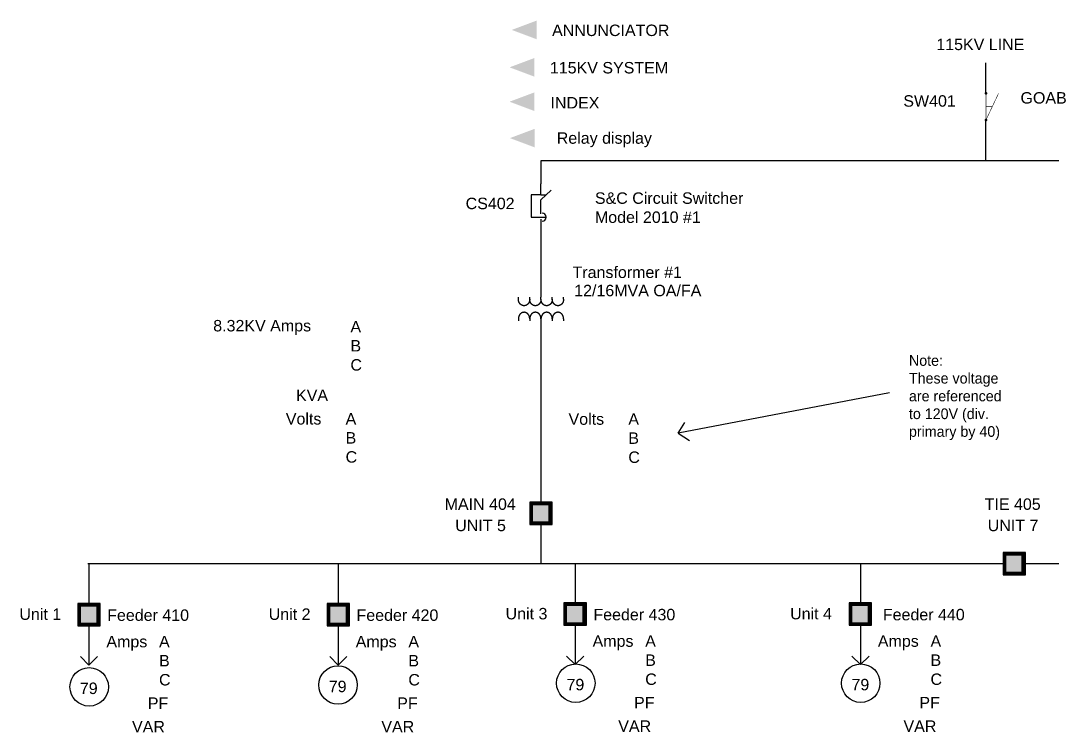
# Model space of a CAD drawing. Extents: x -11.4 to 26.7, y 6.3 to 19.7.
# Drawn here: x -11.37 to 7.99, y 6.33 to 19.69 of the extents above; entities that cross this region are included whole.
import ezdxf
from ezdxf.enums import TextEntityAlignment as Align

# ---------------------------------------------------------------- set-up
doc = ezdxf.new("R2010")
doc.units = 0
doc.layers.get('0').update_dxf_attribs({"color": 6, "linetype": 'CONTINUOUS'})
for name, color, linetype in [('DISPLAY', 7, 'CONTINUOUS'), ('STATE_1', 3, 'CONTINUOUS'), ('STATE_2', 1, 'CONTINUOUS')]:
    doc.layers.add(name, color=color, linetype=linetype)
doc.styles.add('ARIAL', font='txt')

# ---------------------------------------------------------------- blocks, each defined once
blk = doc.blocks.new('2_STATE_BRKR_SYMBOL_ST1-GR')
at = {"color": 6}
blk.add_lwpolyline([(6.047, 4.105), (6.467, 4.105), (6.467, 4.525), (6.047, 4.525)], close=True, dxfattribs=at)
at = {"layer": 'STATE_1', "color": 3, "linetype": 'CONTINUOUS'}
blk.add_line((6.408, 4.105), (6.408, 4.525), dxfattribs=at)
at = {"layer": 'STATE_1', "color": 3, "linetype": 'CONTINUOUS', "const_width": 0.0588}
for points in [[(6.047, 4.496), (6.467, 4.496)], [(6.077, 4.525), (6.077, 4.105)], [(6.438, 4.525), (6.438, 4.105)], [(6.047, 4.134), (6.467, 4.134)]]:
    blk.add_lwpolyline(points, dxfattribs=at)
at = {"layer": 'STATE_2', "color": 1}
blk.add_solid([(6.047, 4.105), (6.047, 4.525), (6.467, 4.105), (6.467, 4.525)], dxfattribs=at)
at = {"color": 6, "linetype": 'CONTINUOUS', "flags": 9}
blk.add_attdef('LINKAGE', (5.991, 3.959), '', height=0.084, dxfattribs=at)
blk = doc.blocks.new('ARROW_HEAD_DISPLAY_REF0')
at = {"color": 5}
blk.add_solid([(0.125, -0.09375), (-0.125, 0), (0.125, 0.09375)], dxfattribs=at)
at = {"flags": 9}
blk.add_attdef('DISPLAY', (-0.25, -0.25), '', height=0.075, dxfattribs=at)
blk = doc.blocks.new('CIRCUIT_SWITCHER_ST1-GREE0')
at = {"color": 6}
for p, q in [((0.186, 0.416), (0.186, 0.625)), ((0, 0.416), (0, 0)), ((0.186, 0.416), (0, 0.416)), ((0.186, 0.324), (0.377, 0.508)), ((0.186, 0.416), (0.282, 0.416)), ((0.186, 0.06), (0.186, 0.324)), ((0, 0), (0.284, 0))]:
    blk.add_line(p, q, dxfattribs=at)
blk.add_arc((0.206, 0), 0.0778, 270, 90, dxfattribs=at)
at = {"layer": 'STATE_1', "color": 3}
for p, q in [((0.186, 0.416), (0.186, 0.625)), ((0, 0.416), (0, 0)), ((0.186, 0.416), (0, 0.416)), ((0.186, 0.324), (0.377, 0.508)), ((0.186, 0.416), (0.282, 0.416)), ((0.186, 0.06), (0.186, 0.324)), ((0, 0), (0.284, 0))]:
    blk.add_line(p, q, dxfattribs=at)
blk.add_arc((0.206, 0), 0.0778, 270, 90, dxfattribs=at)
at = {"layer": 'STATE_2', "color": 1}
for p, q in [((0.186, 0.416), (0.186, 0.625)), ((0, 0.416), (0, 0)), ((0.186, 0.416), (0, 0.416)), ((0.186, 0.324), (0.377, 0.508)), ((0.186, 0.416), (0.282, 0.416)), ((0.186, 0.06), (0.186, 0.324)), ((0, 0), (0.284, 0))]:
    blk.add_line(p, q, dxfattribs=at)
blk.add_arc((0.206, 0), 0.0778, 270, 90, dxfattribs=at)
at = {"linetype": 'CONTINUOUS', "style": 'ARIAL', "flags": 9}
blk.add_attdef('LINKAGE', (-0.063, -0.37), '', height=0.1, dxfattribs=at)
blk = doc.blocks.new('SWITCH-1_ST1-GREEN_ST2-RE0')
at = {"const_width": 0.01}
for points in [[(0, 0), (0.5, 0.236)], [(0.5, 0), (0, 0)], [(0.294, 0), (0.205, 0)], [(0.25, 0.123), (0.25, 0)]]:
    blk.add_lwpolyline(points, dxfattribs=at)
at = {"const_width": 0.025}
for points in [[(-0.013, 0, 1), (0.013, 0, 1)], [(0.487, 0, 1), (0.512, 0, 1)]]:
    blk.add_lwpolyline(points, format="xyb", close=True, dxfattribs=at)
at = {"layer": 'STATE_1', "const_width": 0.01}
for points in [[(0, 0), (0.5, 0.236)], [(0.294, 0), (0.205, 0)], [(0.25, 0.123), (0.25, 0)]]:
    blk.add_lwpolyline(points, dxfattribs=at)
at = {"layer": 'STATE_1', "const_width": 0.025}
for points in [[(-0.013, 0, 1), (0.013, 0, 1)], [(0.487, 0, 1), (0.512, 0, 1)]]:
    blk.add_lwpolyline(points, format="xyb", close=True, dxfattribs=at)
at = {"layer": 'STATE_2', "const_width": 0.025}
for points in [[(-0.013, 0, 1), (0.013, 0, 1)], [(0.487, 0, 1), (0.512, 0, 1)]]:
    blk.add_lwpolyline(points, format="xyb", close=True, dxfattribs=at)
at = {"layer": 'STATE_2', "const_width": 0.01}
blk.add_lwpolyline([(0.5, 0), (0, 0)], dxfattribs=at)
at = {"linetype": 'CONTINUOUS', "style": 'ARIAL', "flags": 9}
blk.add_attdef('LINKAGE', (-0.063, -0.37), '', height=0.1, dxfattribs=at)
blk = doc.blocks.new('*U15')
at = {"layer": 'DISPLAY'}
for s, p in [('Note:', (5.301, 13.209)), ('These voltage', (5.301, 12.876)), ('are referenced', (5.301, 12.542)), ('to 120V (div.', (5.301, 12.209)), ('primary by 40)', (5.301, 11.876))]:
    blk.add_text(s, height=0.2, dxfattribs=at).set_placement(p)
blk = doc.blocks.new('ARROW_HEAD_DISPLAY_REF')
at = {"color": 5}
blk.add_solid([(0.125, -0.09375), (-0.125, 0), (0.125, 0.09375)], dxfattribs=at)
at = {"flags": 9}
blk.add_attdef('DISPLAY', (-0.25, -0.25), '', height=0.075, dxfattribs=at)

msp = doc.modelspace()

# ---------------------------------------------------------------- linework, layer by layer
at = {"color": 2}
for points in [[(-1.815, 14.458, 0), (-1.815, 14.455, 0), (-1.816, 14.452, 0), (-1.816, 14.449, 0), (-1.816, 14.446, 0), (-1.816, 14.443, 0), (-1.817, 14.44, 0), (-1.817, 14.437, 0), (-1.817, 14.434, 0), (-1.818, 14.432, 0), (-1.819, 14.429, 0), (-1.819, 14.426, 0), (-1.82, 14.423, 0), (-1.821, 14.42, 0), (-1.822, 14.417, 0), (-1.822, 14.415, 0), (-1.823, 14.412, 0), (-1.824, 14.409, 0), (-1.826, 14.406, 0), (-1.827, 14.404, 0), (-1.828, 14.401, 0), (-1.829, 14.398, 0), (-1.83, 14.396, 0), (-1.832, 14.393, 0), (-1.833, 14.391, 0), (-1.835, 14.388, 0), (-1.836, 14.386, 0), (-1.838, 14.384, 0), (-1.839, 14.381, 0), (-1.841, 14.379, 0), (-1.843, 14.377, 0), (-1.845, 14.375, 0), (-1.846, 14.373, 0), (-1.848, 14.371, 0), (-1.85, 14.369, 0), (-1.852, 14.367, 0), (-1.854, 14.365, 0), (-1.856, 14.363, 0), (-1.858, 14.361, 0), (-1.86, 14.359, 0), (-1.862, 14.358, 0), (-1.865, 14.356, 0), (-1.867, 14.354, 0), (-1.869, 14.353, 0), (-1.871, 14.351, 0), (-1.874, 14.35, 0), (-1.876, 14.349, 0), (-1.878, 14.348, 0), (-1.881, 14.346, 0), (-1.883, 14.345, 0), (-1.886, 14.344, 0), (-1.888, 14.343, 0), (-1.891, 14.342, 0), (-1.893, 14.342, 0), (-1.896, 14.341, 0), (-1.898, 14.34, 0), (-1.901, 14.34, 0), (-1.903, 14.339, 0), (-1.906, 14.339, 0), (-1.908, 14.338, 0), (-1.911, 14.338, 0), (-1.913, 14.338, 0), (-1.916, 14.337, 0), (-1.919, 14.337, 0), (-1.921, 14.337, 0), (-1.924, 14.337, 0), (-1.926, 14.337, 0), (-1.929, 14.338, 0), (-1.932, 14.338, 0), (-1.934, 14.338, 0), (-1.937, 14.339, 0), (-1.939, 14.339, 0), (-1.942, 14.34, 0), (-1.944, 14.34, 0), (-1.947, 14.341, 0), (-1.949, 14.342, 0), (-1.952, 14.342, 0), (-1.954, 14.343, 0), (-1.957, 14.344, 0), (-1.959, 14.345, 0), (-1.962, 14.346, 0), (-1.964, 14.348, 0), (-1.967, 14.349, 0), (-1.969, 14.35, 0), (-1.971, 14.351, 0), (-1.973, 14.353, 0), (-1.976, 14.354, 0), (-1.978, 14.356, 0), (-1.98, 14.358, 0), (-1.982, 14.359, 0), (-1.984, 14.361, 0), (-1.986, 14.363, 0), (-1.988, 14.365, 0), (-1.99, 14.367, 0), (-1.992, 14.369, 0), (-1.994, 14.371, 0), (-1.996, 14.373, 0), (-1.998, 14.375, 0), (-2, 14.377, 0), (-2.001, 14.379, 0), (-2.003, 14.381, 0), (-2.005, 14.384, 0), (-2.006, 14.386, 0), (-2.008, 14.388, 0), (-2.009, 14.391, 0), (-2.011, 14.393, 0), (-2.012, 14.396, 0), (-2.013, 14.398, 0), (-2.015, 14.401, 0), (-2.016, 14.404, 0), (-2.017, 14.406, 0), (-2.018, 14.409, 0), (-2.019, 14.412, 0), (-2.02, 14.415, 0), (-2.021, 14.417, 0), (-2.022, 14.42, 0), (-2.023, 14.423, 0), (-2.023, 14.426, 0), (-2.024, 14.429, 0), (-2.025, 14.432, 0), (-2.025, 14.434, 0), (-2.026, 14.437, 0), (-2.026, 14.44, 0), (-2.026, 14.443, 0), (-2.027, 14.446, 0), (-2.027, 14.449, 0), (-2.027, 14.452, 0), (-2.027, 14.455, 0), (-2.027, 14.458, 0)], [(-1.604, 14.458, 0), (-1.604, 14.455, 0), (-1.604, 14.452, 0), (-1.604, 14.449, 0), (-1.604, 14.446, 0), (-1.604, 14.443, 0), (-1.605, 14.44, 0), (-1.605, 14.437, 0), (-1.606, 14.434, 0), (-1.606, 14.432, 0), (-1.607, 14.429, 0), (-1.607, 14.426, 0), (-1.608, 14.423, 0), (-1.609, 14.42, 0), (-1.61, 14.417, 0), (-1.611, 14.415, 0), (-1.612, 14.412, 0), (-1.613, 14.409, 0), (-1.614, 14.406, 0), (-1.615, 14.404, 0), (-1.616, 14.401, 0), (-1.617, 14.398, 0), (-1.619, 14.396, 0), (-1.62, 14.393, 0), (-1.621, 14.391, 0), (-1.623, 14.388, 0), (-1.624, 14.386, 0), (-1.626, 14.384, 0), (-1.628, 14.381, 0), (-1.629, 14.379, 0), (-1.631, 14.377, 0), (-1.633, 14.375, 0), (-1.635, 14.373, 0), (-1.637, 14.371, 0), (-1.638, 14.369, 0), (-1.64, 14.367, 0), (-1.642, 14.365, 0), (-1.644, 14.363, 0), (-1.646, 14.361, 0), (-1.649, 14.359, 0), (-1.651, 14.358, 0), (-1.653, 14.356, 0), (-1.655, 14.354, 0), (-1.657, 14.353, 0), (-1.66, 14.351, 0), (-1.662, 14.35, 0), (-1.664, 14.349, 0), (-1.667, 14.348, 0), (-1.669, 14.346, 0), (-1.671, 14.345, 0), (-1.674, 14.344, 0), (-1.676, 14.343, 0), (-1.679, 14.342, 0), (-1.681, 14.342, 0), (-1.684, 14.341, 0), (-1.686, 14.34, 0), (-1.689, 14.34, 0), (-1.691, 14.339, 0), (-1.694, 14.339, 0), (-1.697, 14.338, 0), (-1.699, 14.338, 0), (-1.702, 14.338, 0), (-1.704, 14.337, 0), (-1.707, 14.337, 0), (-1.71, 14.337, 0), (-1.712, 14.337, 0), (-1.715, 14.337, 0), (-1.717, 14.338, 0), (-1.72, 14.338, 0), (-1.722, 14.338, 0), (-1.725, 14.339, 0), (-1.728, 14.339, 0), (-1.73, 14.34, 0), (-1.733, 14.34, 0), (-1.735, 14.341, 0), (-1.738, 14.342, 0), (-1.74, 14.342, 0), (-1.743, 14.343, 0), (-1.745, 14.344, 0), (-1.748, 14.345, 0), (-1.75, 14.346, 0), (-1.752, 14.348, 0), (-1.755, 14.349, 0), (-1.757, 14.35, 0), (-1.759, 14.351, 0), (-1.762, 14.353, 0), (-1.764, 14.354, 0), (-1.766, 14.356, 0), (-1.768, 14.358, 0), (-1.77, 14.359, 0), (-1.773, 14.361, 0), (-1.775, 14.363, 0), (-1.777, 14.365, 0), (-1.779, 14.367, 0), (-1.781, 14.369, 0), (-1.783, 14.371, 0), (-1.784, 14.373, 0), (-1.786, 14.375, 0), (-1.788, 14.377, 0), (-1.79, 14.379, 0), (-1.791, 14.381, 0), (-1.793, 14.384, 0), (-1.795, 14.386, 0), (-1.796, 14.388, 0), (-1.798, 14.391, 0), (-1.799, 14.393, 0), (-1.8, 14.396, 0), (-1.802, 14.398, 0), (-1.803, 14.401, 0), (-1.804, 14.404, 0), (-1.805, 14.406, 0), (-1.806, 14.409, 0), (-1.807, 14.412, 0), (-1.808, 14.415, 0), (-1.809, 14.417, 0), (-1.81, 14.42, 0), (-1.811, 14.423, 0), (-1.812, 14.426, 0), (-1.812, 14.429, 0), (-1.813, 14.432, 0), (-1.813, 14.434, 0), (-1.814, 14.437, 0), (-1.814, 14.44, 0), (-1.815, 14.443, 0), (-1.815, 14.446, 0), (-1.815, 14.449, 0), (-1.815, 14.452, 0), (-1.815, 14.455, 0), (-1.815, 14.458, 0)], [(-1.392, 14.458, 0), (-1.392, 14.455, 0), (-1.392, 14.452, 0), (-1.392, 14.449, 0), (-1.392, 14.446, 0), (-1.393, 14.443, 0), (-1.393, 14.44, 0), (-1.393, 14.437, 0), (-1.394, 14.434, 0), (-1.394, 14.432, 0), (-1.395, 14.429, 0), (-1.396, 14.426, 0), (-1.396, 14.423, 0), (-1.397, 14.42, 0), (-1.398, 14.417, 0), (-1.399, 14.415, 0), (-1.4, 14.412, 0), (-1.401, 14.409, 0), (-1.402, 14.406, 0), (-1.403, 14.404, 0), (-1.404, 14.401, 0), (-1.406, 14.398, 0), (-1.407, 14.396, 0), (-1.408, 14.393, 0), (-1.41, 14.391, 0), (-1.411, 14.388, 0), (-1.413, 14.386, 0), (-1.414, 14.384, 0), (-1.416, 14.381, 0), (-1.418, 14.379, 0), (-1.419, 14.377, 0), (-1.421, 14.375, 0), (-1.423, 14.373, 0), (-1.425, 14.371, 0), (-1.427, 14.369, 0), (-1.429, 14.367, 0), (-1.431, 14.365, 0), (-1.433, 14.363, 0), (-1.435, 14.361, 0), (-1.437, 14.359, 0), (-1.439, 14.358, 0), (-1.441, 14.356, 0), (-1.443, 14.354, 0), (-1.446, 14.353, 0), (-1.448, 14.351, 0), (-1.45, 14.35, 0), (-1.453, 14.349, 0), (-1.455, 14.348, 0), (-1.457, 14.346, 0), (-1.46, 14.345, 0), (-1.462, 14.344, 0), (-1.465, 14.343, 0), (-1.467, 14.342, 0), (-1.47, 14.342, 0), (-1.472, 14.341, 0), (-1.475, 14.34, 0), (-1.477, 14.34, 0), (-1.48, 14.339, 0), (-1.482, 14.339, 0), (-1.485, 14.338, 0), (-1.487, 14.338, 0), (-1.49, 14.338, 0), (-1.493, 14.337, 0), (-1.495, 14.337, 0), (-1.498, 14.337, 0), (-1.5, 14.337, 0), (-1.503, 14.337, 0), (-1.506, 14.338, 0), (-1.508, 14.338, 0), (-1.511, 14.338, 0), (-1.513, 14.339, 0), (-1.516, 14.339, 0), (-1.518, 14.34, 0), (-1.521, 14.34, 0), (-1.523, 14.341, 0), (-1.526, 14.342, 0), (-1.529, 14.342, 0), (-1.531, 14.343, 0), (-1.533, 14.344, 0), (-1.536, 14.345, 0), (-1.538, 14.346, 0), (-1.541, 14.348, 0), (-1.543, 14.349, 0), (-1.545, 14.35, 0), (-1.548, 14.351, 0), (-1.55, 14.353, 0), (-1.552, 14.354, 0), (-1.554, 14.356, 0), (-1.557, 14.358, 0), (-1.559, 14.359, 0), (-1.561, 14.361, 0), (-1.563, 14.363, 0), (-1.565, 14.365, 0), (-1.567, 14.367, 0), (-1.569, 14.369, 0), (-1.571, 14.371, 0), (-1.573, 14.373, 0), (-1.574, 14.375, 0), (-1.576, 14.377, 0), (-1.578, 14.379, 0), (-1.58, 14.381, 0), (-1.581, 14.384, 0), (-1.583, 14.386, 0), (-1.584, 14.388, 0), (-1.586, 14.391, 0), (-1.587, 14.393, 0), (-1.589, 14.396, 0), (-1.59, 14.398, 0), (-1.591, 14.401, 0), (-1.592, 14.404, 0), (-1.593, 14.406, 0), (-1.595, 14.409, 0), (-1.596, 14.412, 0), (-1.597, 14.415, 0), (-1.597, 14.417, 0), (-1.598, 14.42, 0), (-1.599, 14.423, 0), (-1.6, 14.426, 0), (-1.6, 14.429, 0), (-1.601, 14.432, 0), (-1.602, 14.434, 0), (-1.602, 14.437, 0), (-1.602, 14.44, 0), (-1.603, 14.443, 0), (-1.603, 14.446, 0), (-1.603, 14.449, 0), (-1.604, 14.452, 0), (-1.604, 14.455, 0), (-1.604, 14.458, 0)], [(-1.18, 14.458, 0), (-1.18, 14.455, 0), (-1.18, 14.452, 0), (-1.18, 14.449, 0), (-1.181, 14.446, 0), (-1.181, 14.443, 0), (-1.181, 14.44, 0), (-1.182, 14.437, 0), (-1.182, 14.434, 0), (-1.183, 14.432, 0), (-1.183, 14.429, 0), (-1.184, 14.426, 0), (-1.185, 14.423, 0), (-1.186, 14.42, 0), (-1.186, 14.417, 0), (-1.187, 14.415, 0), (-1.188, 14.412, 0), (-1.189, 14.409, 0), (-1.19, 14.406, 0), (-1.191, 14.404, 0), (-1.193, 14.401, 0), (-1.194, 14.398, 0), (-1.195, 14.396, 0), (-1.197, 14.393, 0), (-1.198, 14.391, 0), (-1.199, 14.388, 0), (-1.201, 14.386, 0), (-1.203, 14.384, 0), (-1.204, 14.381, 0), (-1.206, 14.379, 0), (-1.208, 14.377, 0), (-1.209, 14.375, 0), (-1.211, 14.373, 0), (-1.213, 14.371, 0), (-1.215, 14.369, 0), (-1.217, 14.367, 0), (-1.219, 14.365, 0), (-1.221, 14.363, 0), (-1.223, 14.361, 0), (-1.225, 14.359, 0), (-1.227, 14.358, 0), (-1.229, 14.356, 0), (-1.232, 14.354, 0), (-1.234, 14.353, 0), (-1.236, 14.351, 0), (-1.238, 14.35, 0), (-1.241, 14.349, 0), (-1.243, 14.348, 0), (-1.246, 14.346, 0), (-1.248, 14.345, 0), (-1.25, 14.344, 0), (-1.253, 14.343, 0), (-1.255, 14.342, 0), (-1.258, 14.342, 0), (-1.26, 14.341, 0), (-1.263, 14.34, 0), (-1.265, 14.34, 0), (-1.268, 14.339, 0), (-1.271, 14.339, 0), (-1.273, 14.338, 0), (-1.276, 14.338, 0), (-1.278, 14.338, 0), (-1.281, 14.337, 0), (-1.283, 14.337, 0), (-1.286, 14.337, 0), (-1.289, 14.337, 0), (-1.291, 14.337, 0), (-1.294, 14.338, 0), (-1.296, 14.338, 0), (-1.299, 14.338, 0), (-1.302, 14.339, 0), (-1.304, 14.339, 0), (-1.307, 14.34, 0), (-1.309, 14.34, 0), (-1.312, 14.341, 0), (-1.314, 14.342, 0), (-1.317, 14.342, 0), (-1.319, 14.343, 0), (-1.322, 14.344, 0), (-1.324, 14.345, 0), (-1.327, 14.346, 0), (-1.329, 14.348, 0), (-1.331, 14.349, 0), (-1.334, 14.35, 0), (-1.336, 14.351, 0), (-1.338, 14.353, 0), (-1.34, 14.354, 0), (-1.343, 14.356, 0), (-1.345, 14.358, 0), (-1.347, 14.359, 0), (-1.349, 14.361, 0), (-1.351, 14.363, 0), (-1.353, 14.365, 0), (-1.355, 14.367, 0), (-1.357, 14.369, 0), (-1.359, 14.371, 0), (-1.361, 14.373, 0), (-1.363, 14.375, 0), (-1.364, 14.377, 0), (-1.366, 14.379, 0), (-1.368, 14.381, 0), (-1.369, 14.384, 0), (-1.371, 14.386, 0), (-1.373, 14.388, 0), (-1.374, 14.391, 0), (-1.375, 14.393, 0), (-1.377, 14.396, 0), (-1.378, 14.398, 0), (-1.379, 14.401, 0), (-1.381, 14.404, 0), (-1.382, 14.406, 0), (-1.383, 14.409, 0), (-1.384, 14.412, 0), (-1.385, 14.415, 0), (-1.386, 14.417, 0), (-1.387, 14.42, 0), (-1.387, 14.423, 0), (-1.388, 14.426, 0), (-1.389, 14.429, 0), (-1.389, 14.432, 0), (-1.39, 14.434, 0), (-1.39, 14.437, 0), (-1.391, 14.44, 0), (-1.391, 14.443, 0), (-1.391, 14.446, 0), (-1.392, 14.449, 0), (-1.392, 14.452, 0), (-1.392, 14.455, 0), (-1.392, 14.458, 0)], [(-1.815, 14.093, 0), (-1.815, 14.096, 0), (-1.816, 14.099, 0), (-1.816, 14.102, 0), (-1.816, 14.105, 0), (-1.816, 14.108, 0), (-1.817, 14.111, 0), (-1.817, 14.114, 0), (-1.817, 14.117, 0), (-1.818, 14.12, 0), (-1.819, 14.122, 0), (-1.819, 14.125, 0), (-1.82, 14.128, 0), (-1.821, 14.131, 0), (-1.822, 14.134, 0), (-1.822, 14.137, 0), (-1.823, 14.139, 0), (-1.824, 14.142, 0), (-1.826, 14.145, 0), (-1.827, 14.147, 0), (-1.828, 14.15, 0), (-1.829, 14.153, 0), (-1.83, 14.155, 0), (-1.832, 14.158, 0), (-1.833, 14.16, 0), (-1.835, 14.163, 0), (-1.836, 14.165, 0), (-1.838, 14.167, 0), (-1.839, 14.17, 0), (-1.841, 14.172, 0), (-1.843, 14.174, 0), (-1.845, 14.176, 0), (-1.846, 14.178, 0), (-1.848, 14.181, 0), (-1.85, 14.183, 0), (-1.852, 14.185, 0), (-1.854, 14.186, 0), (-1.856, 14.188, 0), (-1.858, 14.19, 0), (-1.86, 14.192, 0), (-1.862, 14.193, 0), (-1.865, 14.195, 0), (-1.867, 14.197, 0), (-1.869, 14.198, 0), (-1.871, 14.2, 0), (-1.874, 14.201, 0), (-1.876, 14.202, 0), (-1.878, 14.203, 0), (-1.881, 14.205, 0), (-1.883, 14.206, 0), (-1.886, 14.207, 0), (-1.888, 14.208, 0), (-1.891, 14.209, 0), (-1.893, 14.209, 0), (-1.896, 14.21, 0), (-1.898, 14.211, 0), (-1.901, 14.212, 0), (-1.903, 14.212, 0), (-1.906, 14.213, 0), (-1.908, 14.213, 0), (-1.911, 14.213, 0), (-1.913, 14.214, 0), (-1.916, 14.214, 0), (-1.919, 14.214, 0), (-1.921, 14.214, 0), (-1.924, 14.214, 0), (-1.926, 14.214, 0), (-1.929, 14.214, 0), (-1.932, 14.213, 0), (-1.934, 14.213, 0), (-1.937, 14.213, 0), (-1.939, 14.212, 0), (-1.942, 14.212, 0), (-1.944, 14.211, 0), (-1.947, 14.21, 0), (-1.949, 14.209, 0), (-1.952, 14.209, 0), (-1.954, 14.208, 0), (-1.957, 14.207, 0), (-1.959, 14.206, 0), (-1.962, 14.205, 0), (-1.964, 14.203, 0), (-1.967, 14.202, 0), (-1.969, 14.201, 0), (-1.971, 14.2, 0), (-1.973, 14.198, 0), (-1.976, 14.197, 0), (-1.978, 14.195, 0), (-1.98, 14.193, 0), (-1.982, 14.192, 0), (-1.984, 14.19, 0), (-1.986, 14.188, 0), (-1.988, 14.186, 0), (-1.99, 14.185, 0), (-1.992, 14.183, 0), (-1.994, 14.181, 0), (-1.996, 14.178, 0), (-1.998, 14.176, 0), (-2, 14.174, 0), (-2.001, 14.172, 0), (-2.003, 14.17, 0), (-2.005, 14.167, 0), (-2.006, 14.165, 0), (-2.008, 14.163, 0), (-2.009, 14.16, 0), (-2.011, 14.158, 0), (-2.012, 14.155, 0), (-2.013, 14.153, 0), (-2.015, 14.15, 0), (-2.016, 14.147, 0), (-2.017, 14.145, 0), (-2.018, 14.142, 0), (-2.019, 14.139, 0), (-2.02, 14.137, 0), (-2.021, 14.134, 0), (-2.022, 14.131, 0), (-2.023, 14.128, 0), (-2.023, 14.125, 0), (-2.024, 14.122, 0), (-2.025, 14.12, 0), (-2.025, 14.117, 0), (-2.026, 14.114, 0), (-2.026, 14.111, 0), (-2.026, 14.108, 0), (-2.027, 14.105, 0), (-2.027, 14.102, 0), (-2.027, 14.099, 0), (-2.027, 14.096, 0), (-2.027, 14.093, 0)], [(-1.604, 14.093, 0), (-1.604, 14.096, 0), (-1.604, 14.099, 0), (-1.604, 14.102, 0), (-1.604, 14.105, 0), (-1.604, 14.108, 0), (-1.605, 14.111, 0), (-1.605, 14.114, 0), (-1.606, 14.117, 0), (-1.606, 14.12, 0), (-1.607, 14.122, 0), (-1.607, 14.125, 0), (-1.608, 14.128, 0), (-1.609, 14.131, 0), (-1.61, 14.134, 0), (-1.611, 14.137, 0), (-1.612, 14.139, 0), (-1.613, 14.142, 0), (-1.614, 14.145, 0), (-1.615, 14.147, 0), (-1.616, 14.15, 0), (-1.617, 14.153, 0), (-1.619, 14.155, 0), (-1.62, 14.158, 0), (-1.621, 14.16, 0), (-1.623, 14.163, 0), (-1.624, 14.165, 0), (-1.626, 14.167, 0), (-1.628, 14.17, 0), (-1.629, 14.172, 0), (-1.631, 14.174, 0), (-1.633, 14.176, 0), (-1.635, 14.178, 0), (-1.637, 14.181, 0), (-1.638, 14.183, 0), (-1.64, 14.185, 0), (-1.642, 14.186, 0), (-1.644, 14.188, 0), (-1.646, 14.19, 0), (-1.649, 14.192, 0), (-1.651, 14.193, 0), (-1.653, 14.195, 0), (-1.655, 14.197, 0), (-1.657, 14.198, 0), (-1.66, 14.2, 0), (-1.662, 14.201, 0), (-1.664, 14.202, 0), (-1.667, 14.203, 0), (-1.669, 14.205, 0), (-1.671, 14.206, 0), (-1.674, 14.207, 0), (-1.676, 14.208, 0), (-1.679, 14.209, 0), (-1.681, 14.209, 0), (-1.684, 14.21, 0), (-1.686, 14.211, 0), (-1.689, 14.212, 0), (-1.691, 14.212, 0), (-1.694, 14.213, 0), (-1.697, 14.213, 0), (-1.699, 14.213, 0), (-1.702, 14.214, 0), (-1.704, 14.214, 0), (-1.707, 14.214, 0), (-1.71, 14.214, 0), (-1.712, 14.214, 0), (-1.715, 14.214, 0), (-1.717, 14.214, 0), (-1.72, 14.213, 0), (-1.722, 14.213, 0), (-1.725, 14.213, 0), (-1.728, 14.212, 0), (-1.73, 14.212, 0), (-1.733, 14.211, 0), (-1.735, 14.21, 0), (-1.738, 14.209, 0), (-1.74, 14.209, 0), (-1.743, 14.208, 0), (-1.745, 14.207, 0), (-1.748, 14.206, 0), (-1.75, 14.205, 0), (-1.752, 14.203, 0), (-1.755, 14.202, 0), (-1.757, 14.201, 0), (-1.759, 14.2, 0), (-1.762, 14.198, 0), (-1.764, 14.197, 0), (-1.766, 14.195, 0), (-1.768, 14.193, 0), (-1.77, 14.192, 0), (-1.773, 14.19, 0), (-1.775, 14.188, 0), (-1.777, 14.186, 0), (-1.779, 14.185, 0), (-1.781, 14.183, 0), (-1.783, 14.181, 0), (-1.784, 14.178, 0), (-1.786, 14.176, 0), (-1.788, 14.174, 0), (-1.79, 14.172, 0), (-1.791, 14.17, 0), (-1.793, 14.167, 0), (-1.795, 14.165, 0), (-1.796, 14.163, 0), (-1.798, 14.16, 0), (-1.799, 14.158, 0), (-1.8, 14.155, 0), (-1.802, 14.153, 0), (-1.803, 14.15, 0), (-1.804, 14.147, 0), (-1.805, 14.145, 0), (-1.806, 14.142, 0), (-1.807, 14.139, 0), (-1.808, 14.137, 0), (-1.809, 14.134, 0), (-1.81, 14.131, 0), (-1.811, 14.128, 0), (-1.812, 14.125, 0), (-1.812, 14.122, 0), (-1.813, 14.12, 0), (-1.813, 14.117, 0), (-1.814, 14.114, 0), (-1.814, 14.111, 0), (-1.815, 14.108, 0), (-1.815, 14.105, 0), (-1.815, 14.102, 0), (-1.815, 14.099, 0), (-1.815, 14.096, 0), (-1.815, 14.093, 0)], [(-1.392, 14.093, 0), (-1.392, 14.096, 0), (-1.392, 14.099, 0), (-1.392, 14.102, 0), (-1.392, 14.105, 0), (-1.393, 14.108, 0), (-1.393, 14.111, 0), (-1.393, 14.114, 0), (-1.394, 14.117, 0), (-1.394, 14.12, 0), (-1.395, 14.122, 0), (-1.396, 14.125, 0), (-1.396, 14.128, 0), (-1.397, 14.131, 0), (-1.398, 14.134, 0), (-1.399, 14.137, 0), (-1.4, 14.139, 0), (-1.401, 14.142, 0), (-1.402, 14.145, 0), (-1.403, 14.147, 0), (-1.404, 14.15, 0), (-1.406, 14.153, 0), (-1.407, 14.155, 0), (-1.408, 14.158, 0), (-1.41, 14.16, 0), (-1.411, 14.163, 0), (-1.413, 14.165, 0), (-1.414, 14.167, 0), (-1.416, 14.17, 0), (-1.418, 14.172, 0), (-1.419, 14.174, 0), (-1.421, 14.176, 0), (-1.423, 14.178, 0), (-1.425, 14.181, 0), (-1.427, 14.183, 0), (-1.429, 14.185, 0), (-1.431, 14.186, 0), (-1.433, 14.188, 0), (-1.435, 14.19, 0), (-1.437, 14.192, 0), (-1.439, 14.193, 0), (-1.441, 14.195, 0), (-1.443, 14.197, 0), (-1.446, 14.198, 0), (-1.448, 14.2, 0), (-1.45, 14.201, 0), (-1.453, 14.202, 0), (-1.455, 14.203, 0), (-1.457, 14.205, 0), (-1.46, 14.206, 0), (-1.462, 14.207, 0), (-1.465, 14.208, 0), (-1.467, 14.209, 0), (-1.47, 14.209, 0), (-1.472, 14.21, 0), (-1.475, 14.211, 0), (-1.477, 14.212, 0), (-1.48, 14.212, 0), (-1.482, 14.213, 0), (-1.485, 14.213, 0), (-1.487, 14.213, 0), (-1.49, 14.214, 0), (-1.493, 14.214, 0), (-1.495, 14.214, 0), (-1.498, 14.214, 0), (-1.5, 14.214, 0), (-1.503, 14.214, 0), (-1.506, 14.214, 0), (-1.508, 14.213, 0), (-1.511, 14.213, 0), (-1.513, 14.213, 0), (-1.516, 14.212, 0), (-1.518, 14.212, 0), (-1.521, 14.211, 0), (-1.523, 14.21, 0), (-1.526, 14.209, 0), (-1.529, 14.209, 0), (-1.531, 14.208, 0), (-1.533, 14.207, 0), (-1.536, 14.206, 0), (-1.538, 14.205, 0), (-1.541, 14.203, 0), (-1.543, 14.202, 0), (-1.545, 14.201, 0), (-1.548, 14.2, 0), (-1.55, 14.198, 0), (-1.552, 14.197, 0), (-1.554, 14.195, 0), (-1.557, 14.193, 0), (-1.559, 14.192, 0), (-1.561, 14.19, 0), (-1.563, 14.188, 0), (-1.565, 14.186, 0), (-1.567, 14.185, 0), (-1.569, 14.183, 0), (-1.571, 14.181, 0), (-1.573, 14.178, 0), (-1.574, 14.176, 0), (-1.576, 14.174, 0), (-1.578, 14.172, 0), (-1.58, 14.17, 0), (-1.581, 14.167, 0), (-1.583, 14.165, 0), (-1.584, 14.163, 0), (-1.586, 14.16, 0), (-1.587, 14.158, 0), (-1.589, 14.155, 0), (-1.59, 14.153, 0), (-1.591, 14.15, 0), (-1.592, 14.147, 0), (-1.593, 14.145, 0), (-1.595, 14.142, 0), (-1.596, 14.139, 0), (-1.597, 14.137, 0), (-1.597, 14.134, 0), (-1.598, 14.131, 0), (-1.599, 14.128, 0), (-1.6, 14.125, 0), (-1.6, 14.122, 0), (-1.601, 14.12, 0), (-1.602, 14.117, 0), (-1.602, 14.114, 0), (-1.602, 14.111, 0), (-1.603, 14.108, 0), (-1.603, 14.105, 0), (-1.603, 14.102, 0), (-1.604, 14.099, 0), (-1.604, 14.096, 0), (-1.604, 14.093, 0)], [(-1.18, 14.093, 0), (-1.18, 14.096, 0), (-1.18, 14.099, 0), (-1.18, 14.102, 0), (-1.181, 14.105, 0), (-1.181, 14.108, 0), (-1.181, 14.111, 0), (-1.182, 14.114, 0), (-1.182, 14.117, 0), (-1.183, 14.12, 0), (-1.183, 14.122, 0), (-1.184, 14.125, 0), (-1.185, 14.128, 0), (-1.186, 14.131, 0), (-1.186, 14.134, 0), (-1.187, 14.137, 0), (-1.188, 14.139, 0), (-1.189, 14.142, 0), (-1.19, 14.145, 0), (-1.191, 14.147, 0), (-1.193, 14.15, 0), (-1.194, 14.153, 0), (-1.195, 14.155, 0), (-1.197, 14.158, 0), (-1.198, 14.16, 0), (-1.199, 14.163, 0), (-1.201, 14.165, 0), (-1.203, 14.167, 0), (-1.204, 14.17, 0), (-1.206, 14.172, 0), (-1.208, 14.174, 0), (-1.209, 14.176, 0), (-1.211, 14.178, 0), (-1.213, 14.181, 0), (-1.215, 14.183, 0), (-1.217, 14.185, 0), (-1.219, 14.186, 0), (-1.221, 14.188, 0), (-1.223, 14.19, 0), (-1.225, 14.192, 0), (-1.227, 14.193, 0), (-1.229, 14.195, 0), (-1.232, 14.197, 0), (-1.234, 14.198, 0), (-1.236, 14.2, 0), (-1.238, 14.201, 0), (-1.241, 14.202, 0), (-1.243, 14.203, 0), (-1.246, 14.205, 0), (-1.248, 14.206, 0), (-1.25, 14.207, 0), (-1.253, 14.208, 0), (-1.255, 14.209, 0), (-1.258, 14.209, 0), (-1.26, 14.21, 0), (-1.263, 14.211, 0), (-1.265, 14.212, 0), (-1.268, 14.212, 0), (-1.271, 14.213, 0), (-1.273, 14.213, 0), (-1.276, 14.213, 0), (-1.278, 14.214, 0), (-1.281, 14.214, 0), (-1.283, 14.214, 0), (-1.286, 14.214, 0), (-1.289, 14.214, 0), (-1.291, 14.214, 0), (-1.294, 14.214, 0), (-1.296, 14.213, 0), (-1.299, 14.213, 0), (-1.302, 14.213, 0), (-1.304, 14.212, 0), (-1.307, 14.212, 0), (-1.309, 14.211, 0), (-1.312, 14.21, 0), (-1.314, 14.209, 0), (-1.317, 14.209, 0), (-1.319, 14.208, 0), (-1.322, 14.207, 0), (-1.324, 14.206, 0), (-1.327, 14.205, 0), (-1.329, 14.203, 0), (-1.331, 14.202, 0), (-1.334, 14.201, 0), (-1.336, 14.2, 0), (-1.338, 14.198, 0), (-1.34, 14.197, 0), (-1.343, 14.195, 0), (-1.345, 14.193, 0), (-1.347, 14.192, 0), (-1.349, 14.19, 0), (-1.351, 14.188, 0), (-1.353, 14.186, 0), (-1.355, 14.185, 0), (-1.357, 14.183, 0), (-1.359, 14.181, 0), (-1.361, 14.178, 0), (-1.363, 14.176, 0), (-1.364, 14.174, 0), (-1.366, 14.172, 0), (-1.368, 14.17, 0), (-1.369, 14.167, 0), (-1.371, 14.165, 0), (-1.373, 14.163, 0), (-1.374, 14.16, 0), (-1.375, 14.158, 0), (-1.377, 14.155, 0), (-1.378, 14.153, 0), (-1.379, 14.15, 0), (-1.381, 14.147, 0), (-1.382, 14.145, 0), (-1.383, 14.142, 0), (-1.384, 14.139, 0), (-1.385, 14.137, 0), (-1.386, 14.134, 0), (-1.387, 14.131, 0), (-1.387, 14.128, 0), (-1.388, 14.125, 0), (-1.389, 14.122, 0), (-1.389, 14.12, 0), (-1.39, 14.117, 0), (-1.39, 14.114, 0), (-1.391, 14.111, 0), (-1.391, 14.108, 0), (-1.391, 14.105, 0), (-1.392, 14.102, 0), (-1.392, 14.099, 0), (-1.392, 14.096, 0), (-1.392, 14.093, 0)]]:
    msp.add_polyline3d(points, dxfattribs=at)
at = {"layer": 'DISPLAY', "color": 4}
for p, q in [((6.747, 18.337), (6.747, 18.895)), ((6.747, 17.058), (6.747, 17.812)), ((-1.604, 17.058), (-1.604, 16.626)), ((15.804, 17.058), (-1.604, 17.058)), ((-1.604, 15.962), (-1.604, 14.499)), ((-1.604, 14.052), (-1.604, 13.065)), ((-1.604, 13.065), (-1.604, 10.651)), ((-1.604, 10.231), (-1.604, 9.494)), ((7.068, 9.494), (-10.106, 9.494)), ((-0.962, 9.494), (-0.962, 8.757)), ((4.391, 9.494), (4.391, 8.757)), ((24.864, 9.494), (7.488, 9.494)), ((-10.087, 9.484), (-10.087, 8.747)), ((-5.408, 9.484), (-5.408, 8.747)), ((-10.087, 8.327), (-10.087, 7.591)), ((-5.408, 8.327), (-5.408, 7.591)), ((-0.962, 8.337), (-0.962, 7.601)), ((4.391, 8.337), (4.391, 7.601)), ((-10.087, 7.591), (-10.248, 7.751)), ((-10.087, 7.591), (-9.927, 7.751)), ((-5.408, 7.591), (-5.568, 7.751)), ((-5.408, 7.591), (-5.247, 7.751)), ((-0.962, 7.601), (-1.123, 7.761)), ((-0.962, 7.601), (-0.802, 7.761)), ((4.391, 7.601), (4.231, 7.761)), ((4.391, 7.601), (4.552, 7.761))]:
    msp.add_line(p, q, dxfattribs=at)
at = {"layer": 'DISPLAY', "color": 2}
for p, q in [((-2.027, 14.458), (-2.027, 14.499)), ((-1.815, 14.458), (-1.815, 14.499)), ((-1.604, 14.458), (-1.604, 14.499)), ((-1.392, 14.458), (-1.392, 14.499)), ((-1.18, 14.458), (-1.18, 14.499)), ((-2.027, 14.093), (-2.027, 14.052)), ((-1.815, 14.093), (-1.815, 14.052)), ((-1.604, 14.093), (-1.604, 14.052)), ((-1.392, 14.093), (-1.392, 14.052)), ((-1.18, 14.093), (-1.18, 14.052))]:
    msp.add_line(p, q, dxfattribs=at)
at = {"layer": 'DISPLAY'}
for p, q in [((4.939, 12.7), (0.973, 11.944)), ((0.973, 11.944), (1.097, 12.142)), ((0.973, 11.944), (1.183, 11.808))]:
    msp.add_line(p, q, dxfattribs=at)
for centre in [(-5.413, 7.217), (-0.951, 7.251), (4.397, 7.251), (-10.083, 7.182)]:
    msp.add_circle(centre, 0.361, dxfattribs=at)

# ---------------------------------------------------------------- block references
at = {"xscale": 1.863461198147128, "yscale": 1.863461198147128, "zscale": 1.863461198147128}
for name, p in [('ARROW_HEAD_DISPLAY_REF0', (-1.919, 19.515)), ('ARROW_HEAD_DISPLAY_REF0', (-1.961, 18.813)), ('ARROW_HEAD_DISPLAY_REF0', (-1.961, 18.167)), ('ARROW_HEAD_DISPLAY_REF', (-1.954, 17.484))]:
    msp.add_blockref(name, p, dxfattribs=at)
at = {"xscale": -1, "rotation": 270}
msp.add_blockref('SWITCH-1_ST1-GREEN_ST2-RE0', (6.747, 17.824), dxfattribs=at)
for name, p in [('CIRCUIT_SWITCHER_ST1-GREE0', (-1.79, 16)), ('2_STATE_BRKR_SYMBOL_ST1-GR', (-7.861, 6.125)), ('2_STATE_BRKR_SYMBOL_ST1-GR', (1.021, 5.179)), ('2_STATE_BRKR_SYMBOL_ST1-GR', (-16.344, 4.222)), ('2_STATE_BRKR_SYMBOL_ST1-GR', (-11.665, 4.222)), ('2_STATE_BRKR_SYMBOL_ST1-GR', (-7.22, 4.232)), ('2_STATE_BRKR_SYMBOL_ST1-GR', (-1.866, 4.232))]:
    msp.add_blockref(name, p)
at = {"layer": 'DISPLAY'}
msp.add_blockref('*U15', (0, 0), dxfattribs=at)

# ---------------------------------------------------------------- texts
at = {"color": 6, "style": 'ARIAL'}
for s, p in [('ANNUNCIATOR', (-1.396, 19.4)), ('115KV SYSTEM', (-1.437, 18.698)), ('INDEX', (-1.426, 18.04))]:
    msp.add_text(s, height=0.215, dxfattribs=at).set_placement(p)
at = {"color": 2, "style": 'ARIAL'}
for s, p in [('S&C Circuit Switcher', (-0.592, 16.25)), ('Model 2010 #1', (-0.592, 15.892)), ('Transformer #1', (-1.012, 14.858)), ('12/16MVA OA/FA', (-0.981, 14.515)), ('8.32KV Amps', (-7.755, 13.855)), ('A', (-5.18, 13.836)), ('B', (-5.18, 13.478)), ('C', (-5.18, 13.119)), ('KVA', (-6.201, 12.548)), ('Volts', (-6.393, 12.107)), ('A', (-5.271, 12.107)), ('Volts', (-1.087, 12.102)), ('A', (0.035, 12.102)), ('B', (-5.271, 11.749)), ('B', (0.035, 11.744)), ('C', (-5.271, 11.391)), ('C', (0.035, 11.386)), ('Feeder 410', (-9.745, 8.421)), ('Feeder 420', (-5.066, 8.421)), ('Feeder 430', (-0.62, 8.431)), ('Feeder 440', (4.812, 8.431)), ('Amps', (-9.76, 7.924)), ('A', (-8.772, 7.924)), ('Amps', (-5.081, 7.924)), ('A', (-4.093, 7.924)), ('Amps', (-0.636, 7.934)), ('A', (0.352, 7.934)), ('Amps', (4.718, 7.934)), ('A', (5.706, 7.934)), ('B', (-8.772, 7.566)), ('B', (-4.093, 7.566)), ('B', (0.352, 7.576)), ('B', (5.706, 7.576)), ('C', (-8.772, 7.208)), ('C', (-4.093, 7.208)), ('C', (0.352, 7.218)), ('C', (5.706, 7.218)), ('PF', (-8.982, 6.768)), ('PF', (-4.302, 6.768)), ('PF', (0.143, 6.778)), ('PF', (5.497, 6.778)), ('VAR', (-9.279, 6.327)), ('VAR', (-4.6, 6.327)), ('VAR', (-0.154, 6.337)), ('VAR', (5.199, 6.337))]:
    msp.add_text(s, height=0.215, dxfattribs=at).set_placement(p)
for s, p in [('MAIN 404', (-2.745, 10.505)), ('TIE 405', (7.248, 10.505)), ('UNIT 5', (-2.738, 10.105)), ('UNIT 7', (7.255, 10.105)), ('Unit 1', (-11, 8.439)), ('Unit 2', (-6.321, 8.439)), ('Unit 3', (-1.876, 8.449)), ('Unit 4', (3.464, 8.449)), ('79', (-10.091, 7.047)), ('79', (-5.42, 7.082)), ('79', (-0.958, 7.117)), ('79', (4.39, 7.117))]:
    msp.add_text(s, height=0.215, dxfattribs=at).set_placement(p, align=Align.CENTER)
at = {"layer": 'DISPLAY', "color": 2, "style": 'ARIAL'}
msp.add_text('115KV LINE', height=0.215, dxfattribs=at).set_placement((6.641, 19.136), align=Align.CENTER)
for s, p in [('SW401', (5.196, 18.074)), ('GOAB', (7.395, 18.132)), ('CS402', (-3.018, 16.15))]:
    msp.add_text(s, height=0.215, dxfattribs=at).set_placement(p)
at = {"layer": 'DISPLAY', "color": 6, "style": 'ARIAL'}
msp.add_text('Relay display', height=0.215, dxfattribs=at).set_placement((-1.308, 17.378))

doc.saveas('drawing.dxf')
